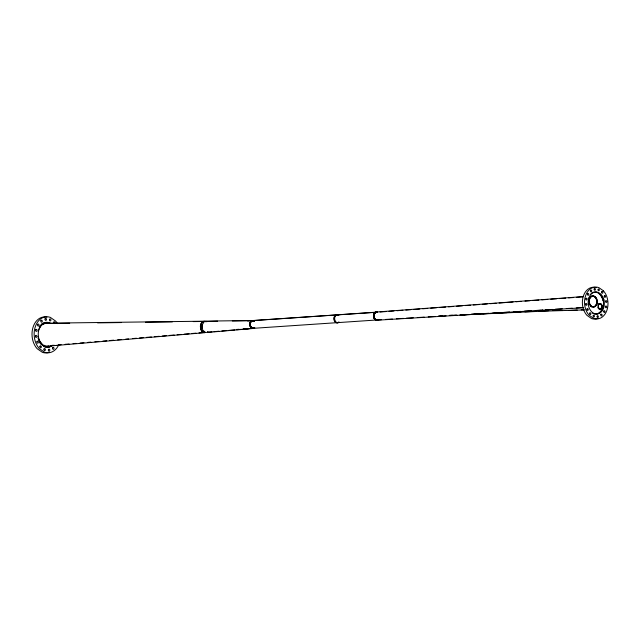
<?xml version="1.0" encoding="UTF-8"?>
<svg xmlns="http://www.w3.org/2000/svg" width="640" height="640" viewBox="0 0 640 640"><rect width="100%" height="100%" fill="white"/><g stroke="black" fill="none" stroke-linecap="round" stroke-linejoin="round"><path stroke-width="0.96" d="M205.456 332.224L203.456 332.112A5.48 4.024 86.1 0 1 200.552 326.904L201.256 323.648L203.224 321.696A5.48 4.024 86.1 0 0 200.552 326.904L201.816 330.744L204.072 332.32M201.048 329.352L202.432 329.256L202.104 325.072L204.032 321.92M200.384 326.128L200.496 325.272M38.208 331.408L38.288 330.992M38.696 329.536L41.584 324.968A9.136 6.704 86.1 0 1 41.752 324.824L41.88 324.72A9.168 6.736 86.1 0 1 42.336 324.384L42.472 324.296A9.184 6.744 86.1 0 1 43.136 323.904L44.12 323.488M207.336 332.056L207.912 331.736M43.264 324.264L42.72 324.568A8.92 6.552 86.1 0 0 42.36 324.808M204.608 321.6L217.624 321.184M43.776 323.496L44.528 323.376A9.176 6.736 86.1 0 1 45.136 323.248L45.288 323.232A9.176 6.744 86.1 0 1 45.584 323.192L204.24 321.2M206.696 332.512L252.432 328.544M51.24 345.504L54.216 345.248M58.176 344.912L61.152 344.656M65.12 344.32L69.088 343.984M73.048 343.648L76.024 343.392M79.992 343.048L83.96 342.712M87.92 342.376L90.896 342.12M94.864 341.784L98.832 341.448M102.792 341.104L106.76 340.768M109.736 340.512L113.704 340.176M117.664 339.84L121.632 339.496M125.6 339.16L128.568 338.904M132.536 338.568L136.504 338.232M139.48 337.976L143.44 337.64M146.416 337.384L151.376 336.96M154.352 336.712L159.304 336.288M162.28 336.032L166.248 335.696M169.224 335.44L174.176 335.016M177.152 334.76L181.12 334.424M184.096 334.168L189.048 333.752M192.024 333.496L195.992 333.16M198.968 332.904L203.92 332.48M47.24 346.232L204.928 332.648M207.08 332.224L212.008 331.808M213.976 331.64L218.904 331.224M221.864 330.968L226.792 330.552M228.768 330.392L234.68 329.888M236.648 329.72L241.576 329.304M243.552 329.136L249.464 328.64M378.056 311.912L583.512 296.56M380.056 312.008L386.008 311.56M388.992 311.336L393.952 310.96M396.928 310.736L402.888 310.288M405.864 310.064L410.824 309.688M413.808 309.464L419.76 309.016M422.736 308.792L427.704 308.416M430.68 308.192L436.64 307.744M439.616 307.52L445.568 307.072M448.544 306.848L453.512 306.472M456.488 306.248L462.448 305.8M465.424 305.576L470.384 305.2M473.36 304.976L479.32 304.528M482.296 304.304L487.264 303.928M490.24 303.704L496.192 303.256M499.168 303.032L505.128 302.584M507.112 302.44L513.072 301.984M516.048 301.76L521.008 301.392M524.984 301.088L529.944 300.72M532.92 300.496L538.832 300.072M541.816 299.848L547.776 299.416M550.752 299.2L556.712 298.76M559.688 298.544L565.648 298.112M568.624 297.896L573.592 297.528M576.576 297.312L582.528 296.88M207.104 321.64L203.832 321.504L205.096 321.528M252.968 320.512L336.536 314.872M337.376 314.808L376.12 312.192M247.6 320.976L252.552 320.64M252.72 320.624L376.376 312.272M200.712 325.168L202.104 325.072M602.44 298.768L603.584 298.696M200.584 326L201.968 325.904M200.552 326.856L201.944 326.76M603.952 299.952L602.728 300.032A11.032 8.104 86.1 0 1 602.824 300.456M200.624 327.712L202.008 327.616M200.784 328.552L202.176 328.456M243.096 328.888L247.064 328.624M251.024 328.36L253.008 328.224M236.16 329.48L239.136 329.28M243.096 329.016L249.048 328.616M251.032 328.48L376.84 319.984M536.512 310.416L541.432 310.096M545.408 309.848L552.36 309.416M555.344 309.232L562.304 308.8M566.272 308.552L572.24 308.184M576.216 307.936L583.168 307.504M583.184 307.752L378.552 320.112M378.536 319.864L381.512 319.688M385.488 319.448L392.44 319.032M396.416 318.8L403.376 318.384M406.352 318.2L413.312 317.784M417.28 317.552L424.24 317.136M428.208 316.896L435.168 316.48M439.144 316.24L446.096 315.824M450.072 315.584L457.024 315.168M460.008 314.992L466.96 314.576M470.936 314.336L477.888 313.92M481.864 313.688L488.816 313.272M492.792 313.032L499.744 312.616M503.72 312.376L509.68 312.024M513.656 311.784L520.608 311.368M524.584 311.128L531.544 310.712M543.768 310.96L548.56 310.712M552.392 310.512L558.872 310.144L562.28 310.6M543.776 311.16L584.152 309.928M568.384 310.496L577.248 310.056M581.184 309.864L584.144 309.72M449.432 315.344L452.408 315.2M460.352 314.832L466.312 314.552M471.28 314.32L480.216 313.904M483.192 313.768L493.128 313.304M497.096 313.112L507.032 312.648M511 312.464L520.936 312M524.904 311.816L535.832 311.304M538.808 311.168L543.776 310.936M438.344 316.016L442.32 315.832M449.288 315.504L456.248 315.184M460.232 315L543.784 311.136M232.336 320.968L251.96 320.68M49.76 323.52L69.696 323.248M97.6 322.88L121.528 322.56M145.448 322.24L172.36 321.88M193.296 321.6L204.256 321.456M205.576 321.112L251.952 320.52M45.744 323.184L47.384 323.32M205.848 321.352L206.488 321.432M204.832 321.224L205.472 321.376M204.84 332.016L202.784 329.992M202.784 331.992L201.712 330.952M41.304 343.992L42.312 344.84M41.048 343.72L40.04 342.496M39.192 341.072L39.936 342.328M200.912 329.536L201.272 330.288M38.664 338.92L38.6 338.728A9.184 6.744 86.1 0 1 38.392 337.976L38.168 336.856A9.176 6.744 86.1 0 1 38.064 336.208M253.928 327.952A3.736 2.744 86.1 0 1 252.056 328.048M251.608 327.8A3.736 2.744 86.1 0 1 250.04 324.64M250.128 323.352A3.736 2.744 86.1 0 1 253.512 320.936M253.968 328.064A3.864 2.84 86.1 0 1 249.944 324.312A3.864 2.84 86.1 0 1 254 321.08M378.008 319.832A4.024 2.952 86.1 0 1 373.856 316.624A4.024 2.952 86.1 0 1 377.048 312.136M378.16 319.816A4.016 2.952 86.1 0 1 374.008 316.608A4.016 2.952 86.1 0 1 377.2 312.128M377.208 312.032A4.112 3.016 86.1 0 0 374 316.976A4.112 3.016 86.1 0 0 378.648 319.576A4.112 3.016 86.1 0 1 373.912 316.984A4.112 3.016 86.1 0 1 377.12 312.04M377.832 319.784A3.96 2.904 86.1 0 1 373.712 316.28A3.96 2.904 86.1 0 1 377.384 312.36M544.688 310.648A1.976 1.456 86.1 0 1 542.336 309.936M544.4 310.688A1.768 1.304 86.1 0 1 542.592 310.136M377.8 319.696A3.864 2.84 86.1 0 1 375.864 319.8M375.4 319.536A3.864 2.84 86.1 0 1 373.952 314.632A3.864 2.84 86.1 0 1 377.368 312.448M598.04 305.192A2.56 1.88 86.1 0 1 600.656 304.192A2.56 1.88 86.1 0 1 601.344 307.832A2.56 1.88 86.1 0 1 598.656 308.408M598.408 308.112A2.56 1.88 86.1 0 1 598.032 307.36M590.536 296.976A5.376 3.952 86.1 0 1 595.904 298.392A5.376 3.952 86.1 0 1 595.4 305.696A5.376 3.952 86.1 0 1 589.968 305.128M589.528 304.384A5.376 3.952 86.1 0 1 589.192 303.552M589.208 299.016A5.376 3.952 86.1 0 1 590 297.544M598.08 318.368A15.96 11.72 86.1 0 1 591.52 318.536L586.896 315.304A15.96 11.72 86.1 0 1 583.408 295.96A15.96 11.72 86.1 0 1 596.32 287.632M596 292.216A11.032 8.104 86.1 0 1 597.28 292.64M598.2 293.136A11.032 8.104 86.1 0 1 598.504 293.336M598.792 293.552A11.032 8.104 86.1 0 1 601.096 296.128M601.312 296.48A11.032 8.104 86.1 0 1 601.704 297.208M601.888 297.584A11.032 8.104 86.1 0 1 602.216 298.376M602.912 306.16A11.032 8.104 86.1 0 1 602.496 307.816M602.368 308.216A11.032 8.104 86.1 0 1 601.32 310.4M601.112 310.728A11.032 8.104 86.1 0 1 599.376 312.632M599.096 312.848A11.032 8.104 86.1 0 1 598.808 313.048M598.216 313.392A11.032 8.104 86.1 0 1 596.664 313.96M594.808 313.992A11.032 8.104 86.1 0 0 603.144 300L602.784 298.752A11.032 8.104 86.1 0 0 594.144 292.12M594.48 313.936A11.032 8.104 86.1 0 1 593.52 313.64M592.888 313.36A11.032 8.104 86.1 0 1 592.28 313.008M590.312 294.248A11.032 8.104 86.1 0 1 590.568 293.984M591.672 293.104A11.032 8.104 86.1 0 1 593.824 292.184M600.6 308.944A2.768 2.032 86.1 0 1 599.208 309.024M598.872 308.832A2.768 2.032 86.1 0 1 598.568 308.576M598.296 308.248A2.768 2.032 86.1 0 1 598.072 307.864M598.088 304.696A2.768 2.032 86.1 0 1 598.312 304.336M598.584 304.048A2.768 2.032 86.1 0 1 599.232 303.68M599.936 303.648A2.768 2.032 86.1 0 1 601.6 305.336A2.768 2.032 86.1 0 1 601.408 308.08M601.184 308.432A2.768 2.032 86.1 0 1 600.904 308.728M591.688 306.872A5.624 4.136 86.1 0 1 590.392 305.96M589.376 304.52A5.624 4.136 86.1 0 1 589.024 303.648M591.056 296.32A5.624 4.136 86.1 0 1 591.736 296.024M593.168 295.952A5.624 4.136 86.1 0 1 596.912 301.296A5.624 4.136 86.1 0 1 593.832 307.008M205.656 332.52A5.736 4.208 86.1 0 1 200.368 326.4A5.736 4.208 86.1 0 1 206.048 321.64M203.568 321.576A5.48 4.024 86.1 0 1 205.312 321.584M44.432 323.792A8.904 6.544 86.1 0 0 43.992 323.944L43.848 323.992A8.912 6.544 86.1 0 0 43.408 324.184M58.896 344.464A18.04 13.248 86.1 0 1 44.48 352.168L39.256 348.52A18.04 13.248 86.1 0 1 35.416 326.392A18.04 13.248 86.1 0 1 50.344 317.384L55.568 321.04A18.04 13.248 86.1 0 1 57.488 323.632M57.104 345.24A1 0.736 86.1 0 1 56.16 345.328M53.736 323.488A1 0.736 86.1 0 1 53.672 322.032A1 0.736 86.1 0 1 54.744 322.088A1 0.736 86.1 0 1 54.68 323.544M52.632 345.304A12.464 9.152 86.1 0 1 38.288 335.52A12.464 9.152 86.1 0 1 51 323.536M49.336 352.296A18.04 13.248 86.1 0 1 42.344 352.312L37.12 348.664A18.04 13.248 86.1 0 1 33.008 327.344A18.04 13.248 86.1 0 1 46.896 317.144M48.464 322.896A12.464 9.152 86.1 0 1 48.816 323.048M50.872 345.888A12.464 9.152 86.1 0 1 49.536 346.664M48.832 346.944A12.464 9.152 86.1 0 1 47.752 347.216M48.88 346.568A12.464 9.152 86.1 0 1 47.832 347.016M51.52 345.616A12.464 9.152 86.1 0 1 46.992 347.28M45.88 347.192A12.464 9.152 86.1 0 1 44.424 346.784M44.072 346.64A12.464 9.152 86.1 0 1 43.368 346.28M40.816 344.144A12.464 9.152 86.1 0 1 40.536 343.8M40.264 343.448A12.464 9.152 86.1 0 1 40 343.08M39.272 326.952A12.464 9.152 86.1 0 1 39.504 326.568M39.992 325.848A12.464 9.152 86.1 0 1 40.248 325.504M40.52 325.184A12.464 9.152 86.1 0 1 40.808 324.872M41.392 324.304A12.464 9.152 86.1 0 1 41.704 324.048M42.016 323.8A12.464 9.152 86.1 0 1 42.344 323.576M42.672 323.376A12.464 9.152 86.1 0 1 49.856 323.384M38.848 340.36A9.184 6.744 86.1 0 1 38.736 340.112M38.736 339.152A9.168 6.736 86.1 0 0 38.888 339.576L38.96 339.76A9.16 6.728 86.1 0 0 39.24 340.424L42.8 344.928L47.088 346.248A9.176 6.744 86.1 0 0 47.744 346.168L48.04 346.12A9.176 6.736 86.1 0 0 48.776 345.928M38.248 338.744A9.2 6.76 86.1 0 1 38.104 338.248M254.16 328.144A3.96 2.904 86.1 0 1 250.032 324.296A3.96 2.904 86.1 0 1 254.192 320.984M254.128 328.056A3.864 2.84 86.1 0 1 250.104 324.296A3.864 2.84 86.1 0 1 254.16 321.064M339.256 322.16A4.024 2.952 86.1 0 1 334.624 318.92A4.024 2.952 86.1 0 1 338.832 315.208M338.816 322.192A4.024 2.952 86.1 0 1 334.184 318.952A4.024 2.952 86.1 0 1 338.4 315.24M338.496 322.208A4.024 2.952 86.1 0 1 333.864 318.976A4.024 2.952 86.1 0 1 338.08 315.264M254.416 328.12A3.96 2.904 86.1 0 1 250.296 324.272A3.96 2.904 86.1 0 1 254.448 320.968M378.08 319.536A4.024 2.952 86.1 0 1 373.48 316.648A4.024 2.952 86.1 0 1 377.176 312.312M254.848 327.864A4.024 2.952 86.1 0 1 250.216 324.624A4.024 2.952 86.1 0 1 254.424 320.912M603.472 290.848L598.848 287.616A15.96 11.72 86.1 0 0 585.64 295.584A15.96 11.72 86.1 0 0 589.04 315.16L593.664 318.392A15.96 11.72 86.1 0 0 606.872 310.424A15.96 11.72 86.1 0 0 603.472 290.848M594.184 288.976A0.888 0.648 86.1 0 0 594.832 290.272A0.888 0.648 86.1 0 0 595.312 288.904A0.888 0.648 86.1 0 0 594.184 288.976M587.576 293.936A0.888 0.648 86.1 0 0 588.176 295.272A0.888 0.648 86.1 0 0 588.704 293.944A0.888 0.648 86.1 0 0 587.576 293.936M585.712 303.952A0.888 0.648 86.1 0 0 586.264 305.32A0.888 0.648 86.1 0 0 586.84 304.04A0.888 0.648 86.1 0 0 585.712 303.952M587.048 309.032A0.888 0.648 86.1 0 0 587.568 310.424A0.888 0.648 86.1 0 0 588.176 309.16A0.888 0.648 86.1 0 0 587.048 309.032M585.896 298.648A0.888 0.648 86.1 0 0 586.472 300A0.888 0.648 86.1 0 0 587.032 298.696A0.888 0.648 86.1 0 0 585.896 298.648M590.48 290.544A0.888 0.648 86.1 0 0 591.112 291.856A0.888 0.648 86.1 0 0 591.616 290.512A0.888 0.648 86.1 0 0 590.48 290.544M598.152 289.376A0.888 0.648 86.1 0 0 598.696 290.76A0.888 0.648 86.1 0 0 599.28 289.48A0.888 0.648 86.1 0 0 598.152 289.376M605.448 306.48A0.888 0.648 86.1 0 0 606.096 307.776A0.888 0.648 86.1 0 0 606.576 306.416A0.888 0.648 86.1 0 0 605.448 306.48M603.8 311.12A0.888 0.648 86.1 0 0 604.336 312.504A0.888 0.648 86.1 0 0 604.936 311.24A0.888 0.648 86.1 0 0 603.8 311.12M605.648 301.136A0.888 0.648 86.1 0 0 606.272 302.456A0.888 0.648 86.1 0 0 606.784 301.12A0.888 0.648 86.1 0 0 605.648 301.136M604.336 296.016A0.888 0.648 86.1 0 0 604.928 297.352A0.888 0.648 86.1 0 0 605.464 296.032A0.888 0.648 86.1 0 0 604.336 296.016M601.696 291.888A0.888 0.648 86.1 0 0 602.272 293.248A0.888 0.648 86.1 0 0 602.832 291.944A0.888 0.648 86.1 0 0 601.696 291.888M597.16 316.168A0.888 0.648 86.1 0 0 597.744 317.512A0.888 0.648 86.1 0 0 598.288 316.2A0.888 0.648 86.1 0 0 597.16 316.168M600.872 314.56A0.888 0.648 86.1 0 0 601.432 315.928A0.888 0.648 86.1 0 0 602.008 314.632A0.888 0.648 86.1 0 0 600.872 314.56M588.92 297.872A11.032 8.104 86.1 0 0 596.912 314.016A11.032 8.104 86.1 0 0 602.928 297.128A11.032 8.104 86.1 0 0 588.92 297.872M589.656 313.232A0.888 0.648 86.1 0 0 590.288 314.536A0.888 0.648 86.1 0 0 590.784 313.184A0.888 0.648 86.1 0 0 589.656 313.232M593.216 315.696A0.888 0.648 86.1 0 0 593.832 317.024A0.888 0.648 86.1 0 0 594.352 315.688A0.888 0.648 86.1 0 0 593.216 315.696M598.472 305.176A2.56 1.88 86.1 0 0 600.336 308.928A2.56 1.88 86.1 0 0 601.728 305A2.56 1.88 86.1 0 0 598.472 305.176M598.336 305.08A2.768 2.032 86.1 0 0 600.344 309.128A2.768 2.032 86.1 0 0 601.856 304.888A2.768 2.032 86.1 0 0 598.336 305.08M589.632 298.992A5.376 3.952 86.1 0 0 593.528 306.856A5.376 3.952 86.1 0 0 596.464 298.624A5.376 3.952 86.1 0 0 589.632 298.992M589.464 298.872A5.632 4.136 86.1 0 0 593.544 307.112A5.632 4.136 86.1 0 0 596.616 298.488A5.632 4.136 86.1 0 0 589.464 298.872M45.072 318.928A1 0.736 86.1 0 0 45.808 320.384A1 0.736 86.1 0 0 46.344 318.84A1 0.736 86.1 0 0 45.072 318.928M37.6 324.536A1 0.736 86.1 0 0 38.288 326.04A1 0.736 86.1 0 0 38.88 324.544A1 0.736 86.1 0 0 37.6 324.536M35.496 335.848A1 0.736 86.1 0 0 36.12 337.4A1 0.736 86.1 0 0 36.776 335.944A1 0.736 86.1 0 0 35.496 335.848M37.008 341.592A1 0.736 86.1 0 0 37.6 343.16A1 0.736 86.1 0 0 38.288 341.736A1 0.736 86.1 0 0 37.008 341.592M35.712 329.856A1 0.736 86.1 0 0 36.36 331.384A1 0.736 86.1 0 0 36.992 329.912A1 0.736 86.1 0 0 35.712 329.856M40.888 320.696A1 0.736 86.1 0 0 41.6 322.176A1 0.736 86.1 0 0 42.168 320.656A1 0.736 86.1 0 0 40.888 320.696M49.552 319.384A1 0.736 86.1 0 0 50.168 320.936A1 0.736 86.1 0 0 50.832 319.496A1 0.736 86.1 0 0 49.552 319.384M48.432 349.648A1 0.736 86.1 0 0 49.096 351.176A1 0.736 86.1 0 0 49.712 349.688A1 0.736 86.1 0 0 48.432 349.648M52.632 347.84A1 0.736 86.1 0 0 53.264 349.376A1 0.736 86.1 0 0 53.912 347.92A1 0.736 86.1 0 0 52.632 347.84M39.952 346.336A1 0.736 86.1 0 0 40.672 347.808A1 0.736 86.1 0 0 41.232 346.28A1 0.736 86.1 0 0 39.952 346.336M43.984 349.12A1 0.736 86.1 0 0 44.672 350.624A1 0.736 86.1 0 0 45.264 349.112A1 0.736 86.1 0 0 43.984 349.12M250.656 327.176A3.984 2.928 86.1 0 0 254.408 327.864A3.984 2.928 86.1 0 1 249.776 324.656A3.984 2.928 86.1 0 1 253.952 320.976A3.984 2.928 86.1 0 0 250.344 322.056A3.984 2.928 86.1 0 0 250.656 327.176"/></g></svg>
